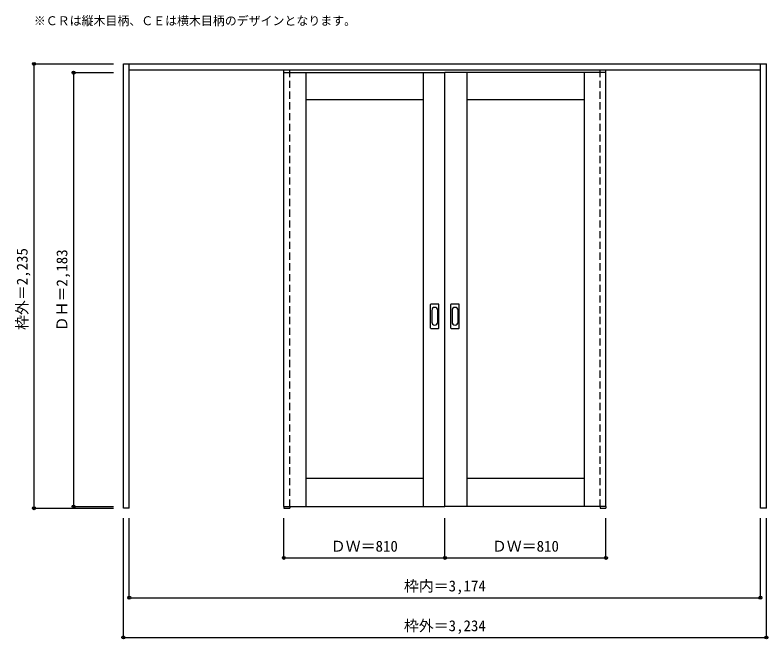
# Model space of a CAD drawing. Units: millimetres, scale not verified. Extents: x -1893 to 1893, y -1340 to 1799.
import ezdxf
from ezdxf.enums import TextEntityAlignment as Align

# ---------------------------------------------------------------- set-up
doc = ezdxf.new("R2010")
doc.units = ezdxf.units.MM
doc.header["$LTSCALE"] = 30
doc.header["$PDMODE"] = 32
doc.header["$PDSIZE"] = 15
doc.linetypes.add('DASHED1', pattern=[1.8, 1.2, -0.6])
for name, color, linetype in [('0-0', 3, 'Continuous'), ('0-1_寸法', 7, 'Continuous'), ('0-2_文字', 7, 'Continuous')]:
    doc.layers.add(name, color=color, linetype=linetype)
doc.styles.add('ＭＳ ゴシック', font='')
doc.styles.get('ＭＳ ゴシック').set_extended_font_data('MS Gothic')

msp = doc.modelspace()

# ---------------------------------------------------------------- linework, layer by layer
at = {"layer": '0-0'}
for p, q in [((-1348.52, -682.13), (-1348.52, 1552.87)), ((-1348.52, 1552.87), (1885.48, 1552.87)), ((-1318.52, -682.13), (-1318.52, 1552.87)), ((1855.48, -682.13), (1855.48, 1552.87)), ((1885.48, -682.13), (1885.48, 1552.87)), ((-1318.52, 1522.87), (1855.48, 1522.87)), ((-541.52, 1508.87), (268.48, 1508.87)), ((-541.52, -674.13), (-541.52, 1508.87)), ((-431.52, 1508.87), (-431.52, -674.13)), ((158.48, 1508.87), (158.48, -674.13)), ((1078.48, 1508.87), (268.48, 1508.87)), ((268.48, -674.13), (268.48, 1508.87)), ((378.48, 1508.87), (378.48, -674.13)), ((968.48, 1508.87), (968.48, -674.13)), ((1078.48, -674.13), (1078.48, 1508.87)), ((-431.52, 1373.87), (158.48, 1373.87)), ((378.48, 1373.87), (968.48, 1373.87)), ((196.48, 223.87), (196.48, 342.87)), ((236.98, 344.37), (197.98, 344.37)), ((238.48, 223.87), (238.48, 342.87)), ((298.48, 223.87), (298.48, 342.87)), ((338.98, 344.37), (299.98, 344.37)), ((340.48, 223.87), (340.48, 342.87)), ((197.98, 222.37), (236.98, 222.37)), ((299.98, 222.37), (338.98, 222.37)), ((158.48, -533.13), (-431.52, -533.13)), ((968.48, -533.13), (378.48, -533.13)), ((-541.52, -674.13), (268.48, -674.13)), ((-541.52, -674.13), (-541.52, -682.13)), ((-511.52, -674.13), (-511.52, -682.13)), ((1078.48, -674.13), (268.48, -674.13)), ((1048.48, -674.13), (1048.48, -682.13)), ((1078.48, -674.13), (1078.48, -682.13)), ((-1318.52, -682.13), (-1348.52, -682.13)), ((-541.52, -682.13), (-511.52, -682.13)), ((1048.48, -682.13), (1078.48, -682.13)), ((1885.48, -682.13), (1855.48, -682.13))]:
    msp.add_line(p, q, dxfattribs=at)
at = {"layer": '0-0', "color": 4, "linetype": 'DASHED1'}
for p, q in [((-541.52, -674.13), (-541.52, 1522.87)), ((-511.52, -674.13), (-511.52, 1522.87)), ((1048.48, -674.13), (1048.48, 1522.87)), ((1078.48, -674.13), (1078.48, 1522.87)), ((-511.52, -674.13), (-511.52, 1508.87)), ((1048.48, -674.13), (1048.48, 1508.87))]:
    msp.add_line(p, q, dxfattribs=at)
at = {"layer": '0-0', "color": 7}
for p, q in [((202.48, 312.97), (202.48, 253.77)), ((232.48, 253.77), (232.48, 312.97)), ((304.48, 312.97), (304.48, 253.77)), ((334.48, 253.77), (334.48, 312.97))]:
    msp.add_line(p, q, dxfattribs=at)
at = {"layer": '0-0'}
for centre, start, end in [((197.98, 342.87), 90, 180), ((236.98, 342.87), 0, 90), ((299.98, 342.87), 90, 180), ((338.98, 342.87), 0, 90), ((197.98, 223.87), 180, 270), ((236.98, 223.87), 270, 0), ((299.98, 223.87), 180, 270), ((338.98, 223.87), 270, 0)]:
    msp.add_arc(centre, 1.5, start, end, dxfattribs=at)
at = {"layer": '0-0', "color": 7}
for centre, start, end in [((217.48, 312.97), 0, 180), ((319.48, 312.97), 0, 180), ((217.48, 253.77), 180, 0), ((319.48, 253.77), 180, 0)]:
    msp.add_arc(centre, 15, start, end, dxfattribs=at)
at = {"layer": '0-1_寸法', "color": 4}
for p, q in [((-1798.52, 1552.87), (-1798.52, -682.13)), ((-1798.52, 1552.87), (-1398.52, 1552.87)), ((-1598.52, 1508.87), (-1398.52, 1508.87)), ((-1598.52, 1508.87), (-1598.52, -674.13)), ((-1598.52, -674.13), (-1398.52, -674.13)), ((-1798.52, -682.13), (-1398.52, -682.13)), ((-1348.52, -1332.13), (-1348.52, -732.13)), ((-1318.52, -1132.13), (-1318.52, -732.13)), ((-541.52, -932.13), (-541.52, -732.13)), ((268.48, -932.13), (268.48, -732.13)), ((1078.48, -932.13), (1078.48, -732.13)), ((1855.48, -1132.13), (1855.48, -732.13)), ((1885.48, -1332.13), (1885.48, -732.13)), ((-541.52, -932.13), (1078.48, -932.13)), ((-1318.52, -1132.13), (1855.48, -1132.13)), ((-1348.52, -1332.13), (1885.48, -1332.13))]:
    msp.add_line(p, q, dxfattribs=at)
at = {"layer": '0-1_寸法'}
for p in [(-1798.52, 1552.87), (-1598.52, 1508.87), (-1798.52, -682.13), (-1598.52, -674.13), (-541.52, -932.13), (268.48, -932.13), (1078.48, -932.13), (-1318.52, -1132.13), (1855.48, -1132.13), (-1348.52, -1332.13), (1885.48, -1332.13)]:
    msp.add_point(p, dxfattribs=at)

# ---------------------------------------------------------------- texts
at = {"layer": '0-1_寸法', "style": 'ＭＳ ゴシック'}
for s, p in [('枠外＝2,235', (-1813.52, 214.37)), ('ＤＨ＝2,183', (-1613.52, 207.87))]:
    msp.add_text(s, height=54.99, rotation=90, dxfattribs=at).set_placement(p, align=Align.BOTTOM_LEFT)
for s, p in [('ＤＷ＝810', (-305.27, -917.13)), ('ＤＷ＝810', (504.73, -917.13)), ('枠内＝3,174', (62.23, -1117.13)), ('枠外＝3,234', (62.23, -1317.13))]:
    msp.add_text(s, height=54.99, dxfattribs=at).set_placement(p, align=Align.BOTTOM_LEFT)
at = {"layer": '0-2_文字', "style": 'ＭＳ ゴシック'}
msp.add_text('※ＣＲは縦木目柄、ＣＥは横木目柄のデザインとなります。', height=43.99, dxfattribs=at).set_placement((-1798.52, 1734.25), align=Align.BOTTOM_LEFT)

doc.saveas('drawing.dxf')
